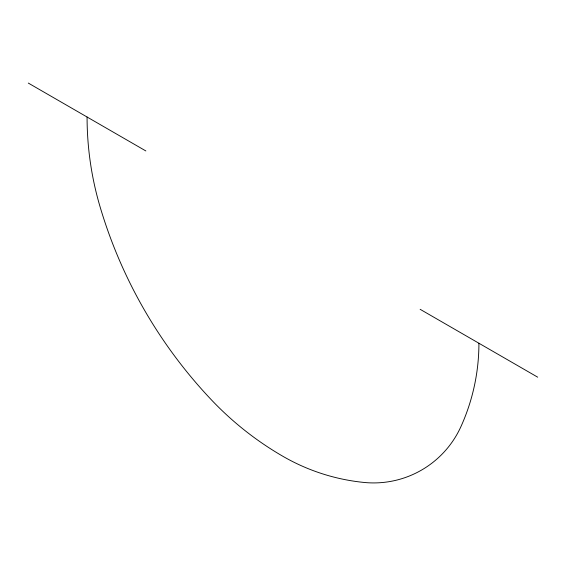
<?xml version="1.0" encoding="UTF-8"?>
<svg xmlns="http://www.w3.org/2000/svg" width="566" height="566" viewBox="0 0 566 566"><rect width="100%" height="100%" fill="white"/><g stroke="black" fill="none" stroke-linecap="round" stroke-linejoin="round"><path stroke-width="0.85" d="M28.3 83.075L145.851 150.945M420.149 309.312L537.7 377.182M87.079 117.013A316.62 316.62 0 0 0 100.196 207.206A478.334 478.334 0 0 0 211.451 399.9A316.62 316.62 0 0 0 283 456.359A202.168 202.168 0 0 0 364.157 482.458A95.866 95.866 0 0 0 460.95 426.573A202.168 202.168 0 0 0 478.921 343.244"/></g></svg>
